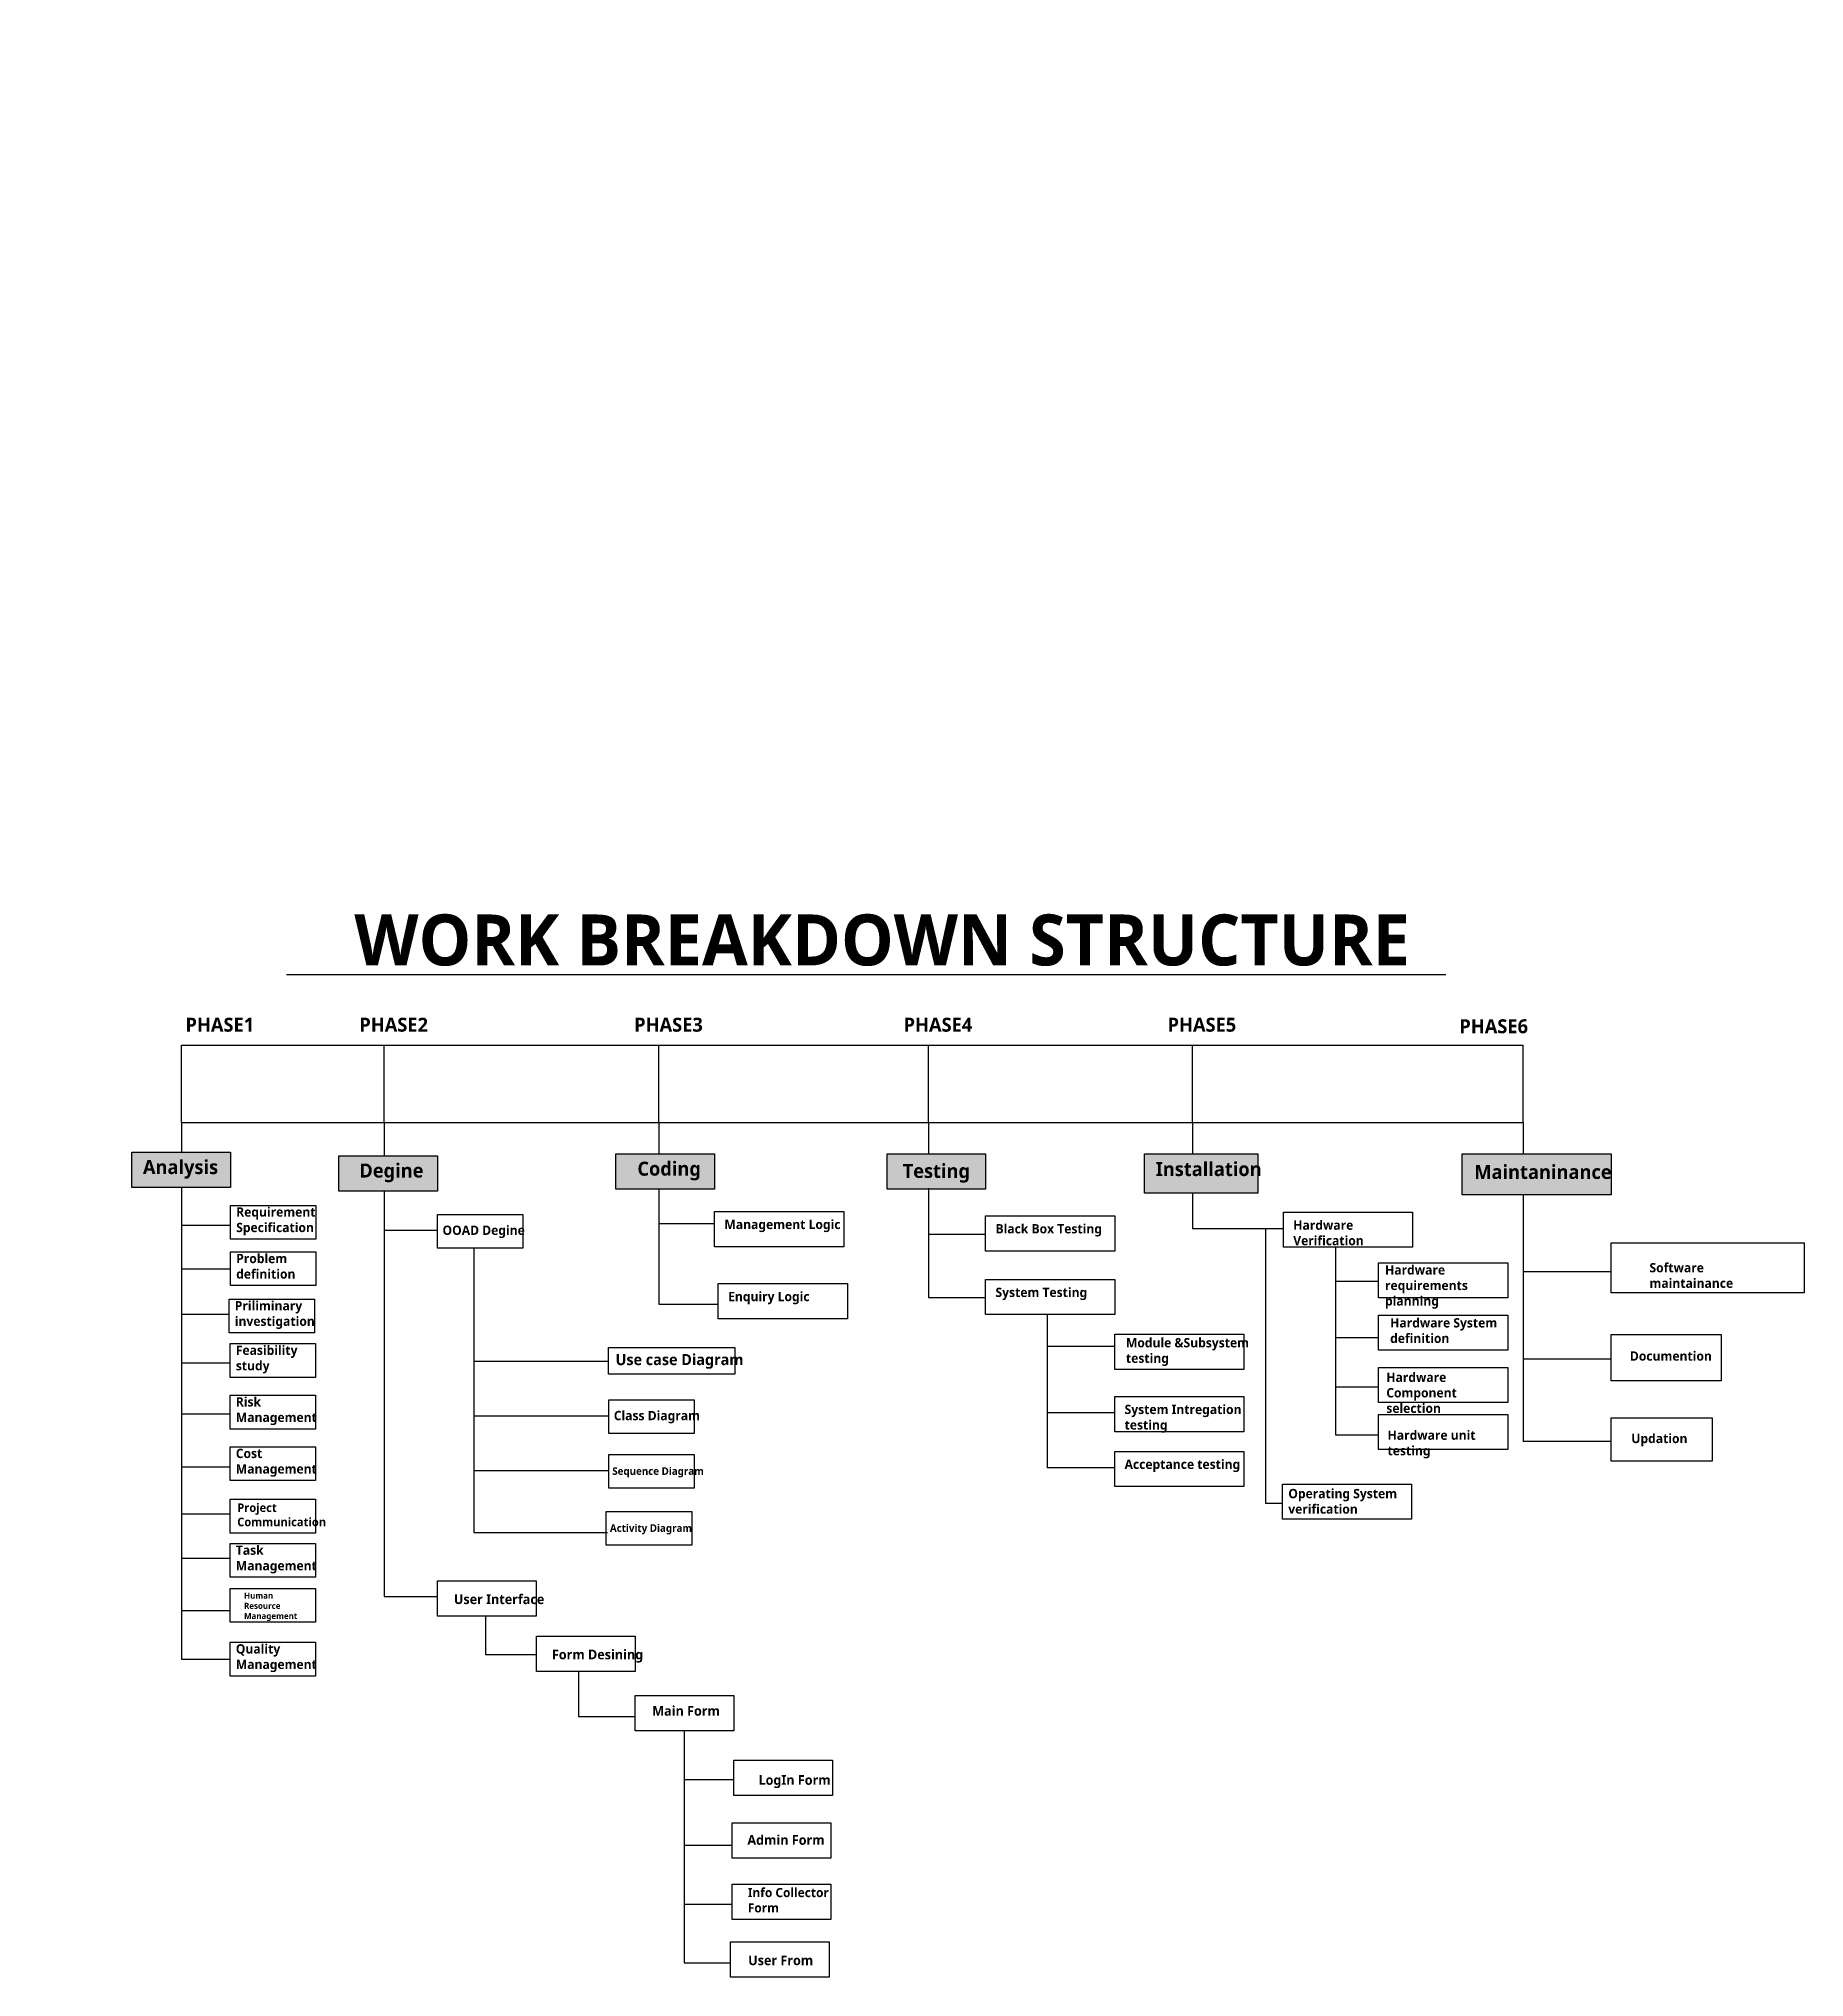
# Model space of a CAD drawing. Header units: inches. Extents: x -240 to -16, y 183 to 430.
import ezdxf

# ---------------------------------------------------------------- set-up
doc = ezdxf.new("R2010")
doc.units = ezdxf.units.IN
doc.header["$MEASUREMENT"] = 0

msp = doc.modelspace()

# ---------------------------------------------------------------- hatches: boundary and pattern name
h = msp.add_hatch(color=256)
h.set_gradient(color1=(220, 238, 17), color2=(223, 240, 36), one_color=1, tint=0.54, name='INVCURVED')
h.paths.add_polyline_path([(-215.69, 288.1), (-228.22, 288.1), (-228.22, 283.61), (-215.69, 283.61)])
h.paths.add_polyline_path([(-227.25, 287.53), (-218.35, 287.53), (-218.35, 284.18), (-227.25, 284.18)], flags=24)
h = msp.add_hatch(color=256)
h.set_gradient(color1=(37, 42, 208), color2=(35, 41, 199), one_color=1, tint=0.46, name='INVCURVED')
h.paths.add_polyline_path([(-215.69, 288.1), (-228.22, 288.1), (-228.22, 283.61), (-215.69, 283.61)])
h.paths.add_polyline_path([(-227.25, 287.53), (-218.35, 287.53), (-218.35, 284.18), (-227.25, 284.18)], flags=24)
h = msp.add_hatch(color=256)
h.set_gradient(color1=(209, 218, 37), color2=(222, 228, 98), one_color=1, tint=0.64, name='INVCURVED')
h.paths.add_polyline_path([(-189.4, 283.16), (-189.4, 287.65), (-201.93, 287.65), (-201.93, 283.16)])
h.paths.add_polyline_path([(-199.76, 287.09), (-191.78, 287.09), (-191.78, 283.85), (-199.76, 283.85)], flags=24)
h = msp.add_hatch(color=256)
h.set_gradient(color1=(37, 42, 208), color2=(35, 41, 199), one_color=1, tint=0.46, name='INVCURVED')
h.paths.add_polyline_path([(-189.4, 287.65), (-201.93, 287.65), (-201.93, 283.16), (-189.4, 283.16)])
h.paths.add_polyline_path([(-199.76, 287.09), (-191.78, 287.09), (-191.78, 283.85), (-199.76, 283.85)], flags=24)
h = msp.add_hatch(color=256)
h.set_gradient(color1=(209, 218, 37), color2=(222, 228, 98), one_color=1, tint=0.64, name='INVCURVED')
h.paths.add_polyline_path([(-166.72, 283.4), (-154.2, 283.4), (-154.2, 287.89), (-166.72, 287.89)])
h.paths.add_polyline_path([(-164.45, 287.34), (-156.32, 287.34), (-156.32, 283.99), (-164.45, 283.99)], flags=24)
h = msp.add_hatch(color=256)
h.set_gradient(color1=(37, 42, 208), color2=(35, 41, 199), one_color=1, tint=0.46, name='INVCURVED')
h.paths.add_polyline_path([(-154.2, 287.89), (-166.72, 287.89), (-166.72, 283.4), (-154.2, 283.4)])
h.paths.add_polyline_path([(-164.45, 287.34), (-156.32, 287.34), (-156.32, 283.99), (-164.45, 283.99)], flags=24)
h = msp.add_hatch(color=256)
h.set_gradient(color1=(209, 218, 37), color2=(222, 228, 98), one_color=1, tint=0.64, name='INVCURVED')
h.paths.add_polyline_path([(-119.77, 283.4), (-119.77, 287.89), (-132.29, 287.89), (-132.29, 283.4)])
h.paths.add_polyline_path([(-130.75, 287.05), (-122.67, 287.05), (-122.67, 283.8), (-130.75, 283.8)], flags=24)
h = msp.add_hatch(color=256)
h.set_gradient(color1=(37, 42, 208), color2=(35, 41, 199), one_color=1, tint=0.46, name='INVCURVED')
h.paths.add_polyline_path([(-119.77, 287.89), (-132.29, 287.89), (-132.29, 283.4), (-119.77, 283.4)])
h.paths.add_polyline_path([(-130.75, 287.05), (-122.67, 287.05), (-122.67, 283.8), (-130.75, 283.8)], flags=24)
h = msp.add_hatch(color=256)
h.set_gradient(color1=(209, 218, 37), color2=(222, 228, 98), one_color=1, tint=0.64, name='INVCURVED')
h.paths.add_polyline_path([(-85.18, 282.88), (-85.18, 287.89), (-99.59, 287.89), (-99.59, 282.88)])
h.paths.add_polyline_path([(-98.62, 287.28), (-87.09, 287.28), (-87.09, 284.49), (-98.62, 284.49)], flags=24)
h = msp.add_hatch(color=256)
h.set_gradient(color1=(37, 42, 208), color2=(35, 41, 199), one_color=1, tint=0.46, name='INVCURVED')
h.paths.add_polyline_path([(-85.18, 282.88), (-85.18, 287.89), (-99.59, 287.89), (-99.59, 282.88)])
h.paths.add_polyline_path([(-98.62, 287.28), (-87.09, 287.28), (-87.09, 284.49), (-98.62, 284.49)], flags=24)
h = msp.add_hatch(color=256)
h.set_gradient(color1=(209, 218, 37), color2=(222, 228, 98), one_color=1, tint=0.64, name='INVCURVED')
h.paths.add_polyline_path([(-40.32, 282.69), (-40.32, 287.89), (-59.24, 287.89), (-59.24, 282.69)])
h.paths.add_polyline_path([(-58.15, 286.92), (-42.43, 286.92), (-42.43, 284.22), (-58.15, 284.22)], flags=24)
h = msp.add_hatch(color=256)
h.set_gradient(color1=(37, 42, 208), color2=(35, 41, 199), one_color=1, tint=0.46, name='INVCURVED')
h.paths.add_polyline_path([(-40.32, 282.69), (-40.32, 287.89), (-59.24, 287.89), (-59.24, 282.69)])
h.paths.add_polyline_path([(-58.15, 286.92), (-42.43, 286.92), (-42.43, 284.22), (-58.15, 284.22)], flags=24)

# ---------------------------------------------------------------- linework, layer by layer
for p, q in [((-240.04, 429.53), (-240.04, 429.53)), ((-208.59, 310.66), (-61.31, 310.66)), ((-221.89, 301.68), (-51.48, 301.68)), ((-221.89, 291.88), (-221.89, 301.68)), ((-196.17, 291.88), (-196.17, 301.68)), ((-161.26, 291.88), (-161.26, 301.68)), ((-127.04, 291.88), (-127.04, 301.68)), ((-93.51, 291.88), (-93.51, 301.68)), ((-51.48, 291.88), (-51.48, 301.68)), ((-221.89, 291.88), (-51.48, 291.88)), ((-221.89, 291.88), (-221.89, 288.1)), ((-196.17, 291.88), (-196.17, 287.65)), ((-161.26, 291.88), (-161.26, 287.89)), ((-127.04, 291.88), (-127.04, 287.89)), ((-93.51, 291.88), (-93.51, 287.89)), ((-51.48, 291.88), (-51.48, 287.89)), ((-221.89, 283.61), (-221.89, 261.34)), ((-161.26, 283.4), (-161.26, 268.81)), ((-127.04, 283.51), (-127.04, 269.92)), ((-196.17, 283.16), (-196.17, 267.17)), ((-93.51, 282.88), (-93.51, 280.46)), ((-51.48, 282.69), (-51.48, 251.35)), ((-221.89, 278.83), (-215.69, 278.83)), ((-161.26, 279.03), (-154.2, 279.03)), ((-93.51, 280.46), (-93.51, 278.35)), ((-81.94, 278.35), (-93.51, 278.35)), ((-84.2, 243.46), (-84.2, 278.35)), ((-196.17, 278.17), (-189.4, 278.17)), ((-184.77, 275.89), (-184.77, 239.8)), ((-127.04, 277.67), (-119.77, 277.67)), ((-75.33, 276.01), (-75.33, 252.21)), ((-221.89, 273.26), (-215.69, 273.26)), ((-75.33, 271.72), (-69.86, 271.72)), ((-40.32, 272.88), (-51.48, 272.88)), ((-161.26, 268.81), (-153.73, 268.81)), ((-127.04, 269.92), (-127.04, 269.63)), ((-127.04, 269.63), (-119.77, 269.63)), ((-221.89, 267.5), (-215.87, 267.5)), ((-196.17, 267.17), (-196.17, 236.99)), ((-111.97, 267.47), (-111.97, 248.01)), ((-75.33, 264.56), (-69.86, 264.56)), ((-221.89, 261.34), (-215.74, 261.34)), ((-221.89, 261.34), (-221.89, 237.33)), ((-184.77, 261.57), (-167.67, 261.57)), ((-111.97, 263.47), (-103.37, 263.47)), ((-40.32, 261.79), (-51.48, 261.79)), ((-75.33, 258.28), (-69.86, 258.28)), ((-221.89, 254.87), (-215.74, 254.87)), ((-184.77, 254.61), (-167.65, 254.61)), ((-111.97, 255.01), (-103.37, 255.01)), ((-75.33, 252.21), (-69.86, 252.21)), ((-40.32, 251.35), (-51.48, 251.35)), ((-221.89, 248.13), (-215.74, 248.13)), ((-184.77, 247.65), (-167.65, 247.65)), ((-103.37, 248.01), (-111.97, 248.01)), ((-221.89, 242.14), (-215.74, 242.14)), ((-82.07, 243.46), (-84.2, 243.46)), ((-184.77, 239.8), (-167.81, 239.8)), ((-221.89, 237.33), (-221.89, 223.69)), ((-221.89, 236.52), (-215.74, 236.52)), ((-196.17, 236.99), (-196.17, 231.66)), ((-204.91, 231.66), (-204.89, 231.66)), ((-196.17, 231.66), (-189.4, 231.66)), ((-184.77, 233.63), (-184.77, 233.55)), ((-221.89, 229.87), (-215.74, 229.87)), ((-183.29, 229.14), (-183.29, 224.27)), ((-183.29, 224.27), (-176.81, 224.27)), ((-221.89, 223.69), (-215.74, 223.69)), ((-171.49, 222.13), (-171.49, 216.42)), ((-171.49, 216.42), (-164.28, 216.42)), ((-158.05, 214.57), (-158.05, 185.11)), ((-158.05, 208.42), (-151.75, 208.42)), ((-158.05, 200.06), (-151.96, 200.06)), ((-158.05, 192.59), (-151.96, 192.59)), ((-158.05, 185.11), (-152.17, 185.11))]:
    msp.add_line(p, q)
for points in [[(-228.22, 288.1), (-215.69, 288.1), (-215.69, 283.61), (-228.22, 283.61)], [(-201.93, 287.65), (-189.4, 287.65), (-189.4, 283.16), (-201.93, 283.16)], [(-166.72, 287.89), (-154.2, 287.89), (-154.2, 283.4), (-166.72, 283.4)], [(-132.29, 287.89), (-119.77, 287.89), (-119.77, 283.4), (-132.29, 283.4)], [(-99.59, 287.89), (-85.18, 287.89), (-85.18, 282.88), (-99.59, 282.88)], [(-59.24, 287.89), (-40.32, 287.89), (-40.32, 282.69), (-59.24, 282.69)], [(-215.69, 281.34), (-204.84, 281.34), (-204.84, 277.04), (-215.69, 277.04)], [(-189.4, 280.19), (-178.55, 280.19), (-178.55, 275.89), (-189.4, 275.89)], [(-154.2, 280.55), (-137.79, 280.55), (-137.79, 276.09), (-154.2, 276.09)], [(-119.77, 280), (-103.37, 280), (-103.37, 275.54), (-119.77, 275.54)], [(-81.94, 280.46), (-65.54, 280.46), (-65.54, 276.01), (-81.94, 276.01)], [(-40.32, 276.59), (-15.8, 276.59), (-15.8, 270.25), (-40.32, 270.25)], [(-215.69, 275.43), (-204.84, 275.43), (-204.84, 271.14), (-215.69, 271.14)], [(-69.86, 274.04), (-53.45, 274.04), (-53.45, 269.58), (-69.86, 269.58)], [(-153.73, 271.4), (-137.32, 271.4), (-137.32, 266.94), (-153.73, 266.94)], [(-119.77, 271.93), (-103.37, 271.93), (-103.37, 267.47), (-119.77, 267.47)], [(-215.87, 269.43), (-205.02, 269.43), (-205.02, 265.14), (-215.87, 265.14)], [(-69.86, 267.4), (-53.45, 267.4), (-53.45, 262.94), (-69.86, 262.94)], [(-215.74, 263.79), (-204.89, 263.79), (-204.89, 259.49), (-215.74, 259.49)], [(-103.37, 264.97), (-86.96, 264.97), (-86.96, 260.51), (-103.37, 260.51)], [(-40.32, 264.94), (-26.33, 264.94), (-26.33, 259.03), (-40.32, 259.03)], [(-167.69, 263.28), (-151.63, 263.28), (-151.63, 259.89), (-167.69, 259.89)], [(-69.86, 260.75), (-53.45, 260.75), (-53.45, 256.29), (-69.86, 256.29)], [(-215.74, 257.23), (-204.89, 257.23), (-204.89, 252.93), (-215.74, 252.93)], [(-167.65, 256.65), (-156.8, 256.65), (-156.8, 252.35), (-167.65, 252.35)], [(-103.37, 257.05), (-86.96, 257.05), (-86.96, 252.59), (-103.37, 252.59)], [(-69.86, 254.77), (-53.45, 254.77), (-53.45, 250.31), (-69.86, 250.31)], [(-40.32, 254.33), (-27.48, 254.33), (-27.48, 248.85), (-40.32, 248.85)], [(-215.74, 250.68), (-204.89, 250.68), (-204.89, 246.38), (-215.74, 246.38)], [(-167.65, 249.71), (-156.8, 249.71), (-156.8, 245.41), (-167.65, 245.41)], [(-103.37, 250.08), (-86.96, 250.08), (-86.96, 245.62), (-103.37, 245.62)], [(-215.74, 244), (-204.89, 244), (-204.89, 239.7), (-215.74, 239.7)], [(-82.07, 245.94), (-65.67, 245.94), (-65.67, 241.48), (-82.07, 241.48)], [(-167.95, 242.46), (-157.1, 242.46), (-157.1, 238.17), (-167.95, 238.17)], [(-167.95, 242.46), (-157.1, 242.46), (-157.1, 238.17), (-167.95, 238.17)], [(-215.74, 238.39), (-204.89, 238.39), (-204.89, 234.09), (-215.74, 234.09)], [(-215.74, 232.68), (-204.89, 232.68), (-204.89, 228.38), (-215.74, 228.38)], [(-189.4, 233.63), (-176.88, 233.63), (-176.88, 229.14), (-189.4, 229.14)], [(-176.81, 226.62), (-164.28, 226.62), (-164.28, 222.13), (-176.81, 222.13)], [(-215.74, 225.85), (-204.89, 225.85), (-204.89, 221.55), (-215.74, 221.55)], [(-164.28, 219.06), (-151.75, 219.06), (-151.75, 214.57), (-164.28, 214.57)], [(-151.75, 210.87), (-139.23, 210.87), (-139.23, 206.38), (-151.75, 206.38)], [(-151.96, 202.9), (-139.44, 202.9), (-139.44, 198.41), (-151.96, 198.41)], [(-151.96, 195.13), (-139.44, 195.13), (-139.44, 190.64), (-151.96, 190.64)], [(-152.17, 187.78), (-139.65, 187.78), (-139.65, 183.29), (-152.17, 183.29)]]:
    msp.add_lwpolyline(points, close=True)

# ---------------------------------------------------------------- texts
at = {"attachment_point": 1}
for s, insert, char_height, width in [('{\\fYu Gothic UI Light|b1|i0|c0|p34;\\C1;WORK BREAKDOWN STRUCTURE}', (-199.95, 318.29), 6.4708, 1755.2474), ('{\\fYu Gothic UI Light|b1|i0|c0|p34;\\C3;PHASE1}', (-221.4, 305.18), 1.7776, 2.6771), ('{\\fYu Gothic UI Light|b1|i0|c0|p34;\\C3;PHASE2}', (-199.32, 305.18), 1.7776, 2.6771), ('{\\fYu Gothic UI Light|b1|i0|c0|p34;\\C3;PHASE3}', (-164.41, 305.18), 1.7776, 2.6771), ('{\\fYu Gothic UI Light|b1|i0|c0|p34;\\C3;PHASE4}', (-130.19, 305.18), 1.7776, 2.6771), ('{\\fYu Gothic UI Light|b1|i0|c0|p34;\\C3;PHASE5}', (-96.66, 305.18), 1.7776, 2.6771), ('{\\fYu Gothic UI Light|b1|i0|c0|p34;\\C3;PHASE6}', (-59.6, 304.98), 1.7776, 2.6771), ('{\\fYu Gothic UI Light|b1|i0|c0|p34;\\C3;Analysis}', (-226.81, 287.09), 1.7776, 2.6771), ('{\\fYu Gothic UI Light|b1|i0|c0|p34;\\C3;Degine}', (-199.32, 286.65), 1.7776, 2.6771), ('{\\fYu Gothic UI Light|b1|i0|c0|p34;\\C3;Coding}', (-164, 286.89), 1.7776, 2.6771), ('{\\fYu Gothic UI Light|b1|i0|c0|p34;\\C3;Testing}', (-130.31, 286.6), 1.7776, 19.4145), ('{\\fYu Gothic UI Light|b1|i0|c0|p34;\\C3;Installation}', (-98.17, 286.84), 1.7776, 19.4145), ('{\\fYu Gothic UI Light|b1|i0|c0|p34;\\C3;Maintaninance}', (-57.7, 286.47), 1.7776, 19.4145), ('{\\fYu Gothic UI Light|b1|i0|c0|p34;\\C250;Requirement Specification}', (-214.96, 281.09), 1.1802, 1.7775), ('{\\fYu Gothic UI Light|b1|i0|c0|p34;\\C250;OOAD Degine}', (-188.76, 278.77), 1.1802, 15.5861), ('{\\fYu Gothic UI Light|b1|i0|c0|p34;\\C250;Management Logic}', (-152.95, 279.51), 1.1802, 15.5861), ('{\\fYu Gothic UI Light|b1|i0|c0|p34;\\C250;Black Box Testing}', (-118.52, 278.96), 1.1802, 15.5861), ('{\\fYu Gothic UI Light|b1|i0|c0|p34;\\C250;Hardware Verification}', (-80.7, 279.42), 1.1802, 15.5861), ('{\\fYu Gothic UI Light|b1|i0|c0|p34;\\C250;Problem definition}', (-214.96, 275.18), 1.1802, 1.7775), ('{\\fYu Gothic UI Light|b1|i0|c0|p34;\\C250;Hardware requirements planning}', (-69.04, 273.73), 1.1802, 15.5861), ('{\\fYu Gothic UI Light|b1|i0|c0|p34;\\C250;Software maintainance}', (-35.45, 274.01), 1.1802, 15.5861), ('{\\fYu Gothic UI Light|b1|i0|c0|p34;\\C250;System Testing}', (-118.52, 270.88), 1.1802, 15.5861), ('{\\fYu Gothic UI Light|b1|i0|c0|p34;\\C250;Priliminary investigation}', (-215.14, 269.18), 1.1802, 1.7775), ('{\\fYu Gothic UI Light|b1|i0|c0|p34;\\C250;Enquiry Logic}', (-152.48, 270.35), 1.1802, 15.5861), ('{\\fYu Gothic UI Light|b1|i0|c0|p34;\\C250;Hardware System definition}', (-68.39, 267.01), 1.1802, 15.5861), ('{\\fYu Gothic UI Light|b1|i0|c0|p34;\\C250;Feasibility study}', (-215.01, 263.53), 1.1802, 1.7775), ('{\\fYu Gothic UI Light|b1|i0|c0|p34;\\C250;Module &Subsystem testing}', (-101.95, 264.48), 1.1802, 15.5861), ('{\\fYu Gothic UI Light|b1|i0|c0|p34;\\C250;Use case Diagram}', (-166.78, 262.45), 1.4028, 18.5253), ('{\\fYu Gothic UI Light|b1|i0|c0|p34;\\C250;Documention}', (-37.94, 262.79), 1.1802, 15.5861), ('{\\fYu Gothic UI Light|b1|i0|c0|p34;\\C250;Hardware Component selection}', (-68.88, 260.09), 1.1802, 15.5861), ('{\\fYu Gothic UI Light|b1|i0|c0|p34;\\C250;Risk Management}', (-215.01, 256.97), 1.1802, 1.7775), ('{\\fYu Gothic UI Light|b1|i0|c0|p34;\\C250;Class Diagram}', (-167, 255.23), 1.1802, 15.5861), ('{\\fYu Gothic UI Light|b1|i0|c0|p34;\\C250;System Intregation testing}', (-102.12, 256.01), 1.1802, 15.5861), ('{\\fYu Gothic UI Light|b1|i0|c0|p34;\\C250;Hardware unit testing}', (-68.72, 252.74), 1.1802, 15.5861), ('{\\fYu Gothic UI Light|b1|i0|c0|p34;\\C250;Updation}', (-37.76, 252.32), 1.1802, 15.5861), ('{\\fYu Gothic UI Light|b1|i0|c0|p34;\\C250;Cost Management}', (-215.01, 250.42), 1.1802, 1.7775), ('{\\fYu Gothic UI Light|b1|i0|c0|p34;\\C250;Acceptance testing}', (-102.12, 249.04), 1.1802, 15.5861), ('{\\fYu Gothic UI Light|b1|i0|c0|p34;\\C250;Sequence Diagram}', (-167.19, 248.06), 0.9525, 12.5779), ('{\\fYu Gothic UI Light|b1|i0|c0|p34;\\C250;Operating System verification}', (-81.33, 245.32), 1.1802, 15.5861), ('{\\fYu Gothic UI Light|b1|i0|c0|p34;\\C250;Project Communication}', (-214.83, 243.48), 1.0872, 1.6374), ('{\\fYu Gothic UI Light|b1|i0|c0|p34;\\C250;Activity Diagram}', (-167.49, 240.82), 0.9525, 12.5779), ('{\\fYu Gothic UI Light|b1|i0|c0|p34;\\C250;Task\\PManagement}', (-215.01, 238.13), 1.1802, 1.7775), ('{\\fYu Gothic UI Light|b1|i0|c0|p34;\\C250;Human Resource Management}', (-213.96, 232.15), 0.7743, 1.1661), ('{\\fYu Gothic UI Light|b1|i0|c0|p34;\\C250;User Interface}', (-187.31, 231.92), 1.2279, 11.9365), ('{\\fYu Gothic UI Light|b1|i0|c0|p34;\\C250;Quality Management}', (-215.01, 225.59), 1.1802, 1.7775), ('{\\fYu Gothic UI Light|b1|i0|c0|p34;\\C250;Form Desining}', (-174.86, 224.9), 1.2279, 11.9365), ('{\\fYu Gothic UI Light|b1|i0|c0|p34;\\C250;Main Form}', (-162.12, 217.74), 1.2279, 11.9365), ('{\\fYu Gothic UI Light|b1|i0|c0|p34;\\C250;LogIn Form}', (-148.62, 208.96), 1.2279, 11.9365), ('{\\fYu Gothic UI Light|b1|i0|c0|p34;\\C250;Admin Form}', (-150.03, 201.34), 1.2279, 11.9365), ('{\\fYu Gothic UI Light|b1|i0|c0|p34;\\C250;Info Collector Form}', (-149.98, 194.63), 1.1644, 11.3188), ('{\\fYu Gothic UI Light|b1|i0|c0|p34;\\C250;User From}', (-149.93, 186.05), 1.2279, 11.9365)]:
    msp.add_mtext(s, dxfattribs=dict(at, insert=insert, char_height=char_height, width=width))

doc.saveas('drawing.dxf')
